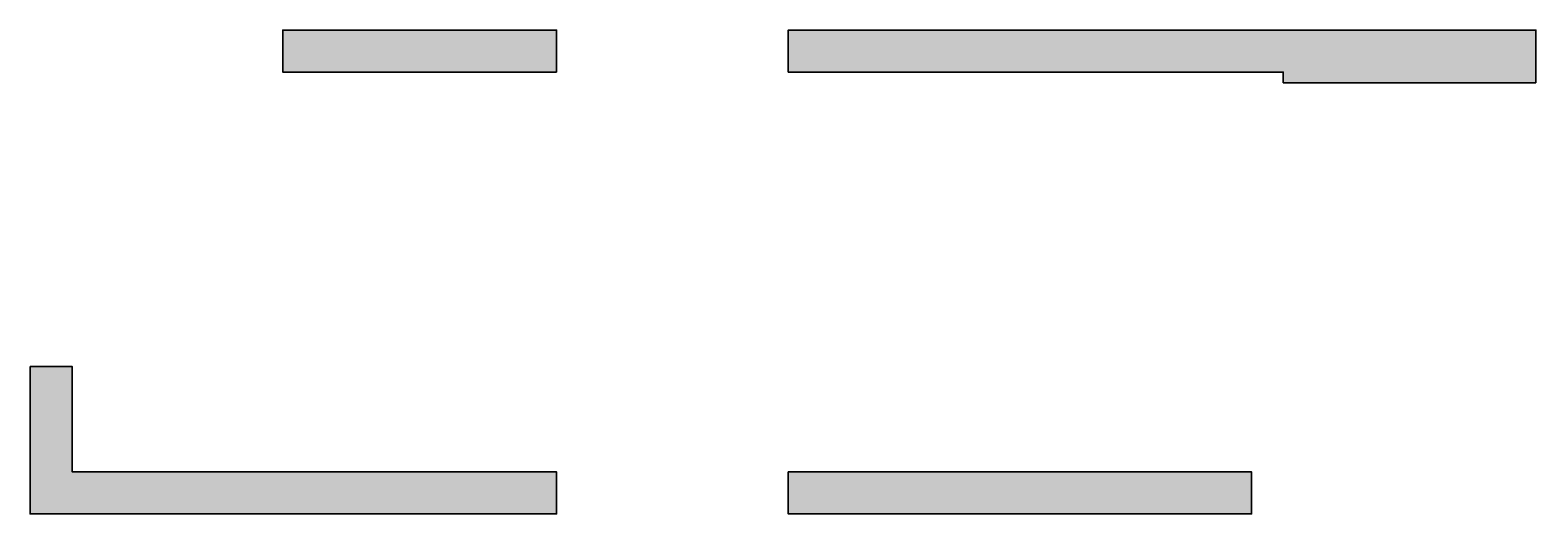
# Model space of a CAD drawing. Header units: millimetres. Extents: x 133800 to 140950, y 8200 to 10500.
import ezdxf

# ---------------------------------------------------------------- set-up
doc = ezdxf.new("R2010")
doc.units = ezdxf.units.MM
doc.header["$MEASUREMENT"] = 0
doc.layers.add('NDC_S_HATCH COLUMN AND WALL', color=251, linetype='Continuous', lineweight=13)
doc.layers.add('NDC_S_WALL', color=6, linetype='Continuous', lineweight=35)

msp = doc.modelspace()

# ---------------------------------------------------------------- hatches: boundary and pattern name
at = {"layer": 'NDC_S_HATCH COLUMN AND WALL'}
h = msp.add_hatch(color=256, dxfattribs=at)
h.dxf.hatch_style = 1
h.paths.add_polyline_path([(136300, 10300), (135000, 10300), (135000, 10500), (136300, 10500)])
h.paths.add_polyline_path([(140950, 10250), (139750, 10250), (139750, 10300), (137400, 10300), (137400, 10500), (140950, 10500)])
h.paths.add_polyline_path([(133800, 8900), (134000, 8900), (134000, 8400), (136300, 8400), (136300, 8200), (133800, 8200)])
h.paths.add_polyline_path([(137400, 8400), (139600, 8400), (139600, 8200), (137400, 8200)])

# ---------------------------------------------------------------- linework, layer by layer
at = {"layer": 'NDC_S_WALL'}
for points in [[(136300, 10300), (135000, 10300), (135000, 10500), (136300, 10500)], [(140950, 10250), (139750, 10250), (139750, 10300), (137400, 10300), (137400, 10500), (140950, 10500)], [(133800, 8900), (134000, 8900), (134000, 8400), (136300, 8400), (136300, 8200), (133800, 8200)], [(137400, 8400), (139600, 8400), (139600, 8200), (137400, 8200)]]:
    msp.add_lwpolyline(points, close=True, dxfattribs=at)

doc.saveas('drawing.dxf')
